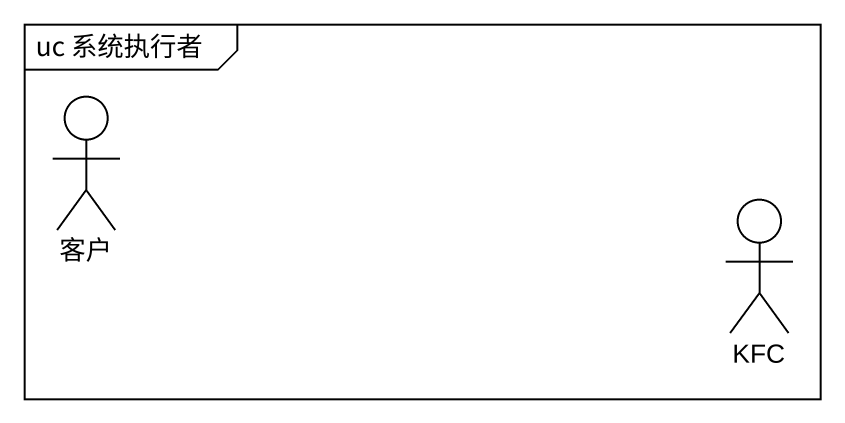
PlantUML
@startuml
mainframe uc 系统执行者
actor 客户
actor KFC
@enduml
